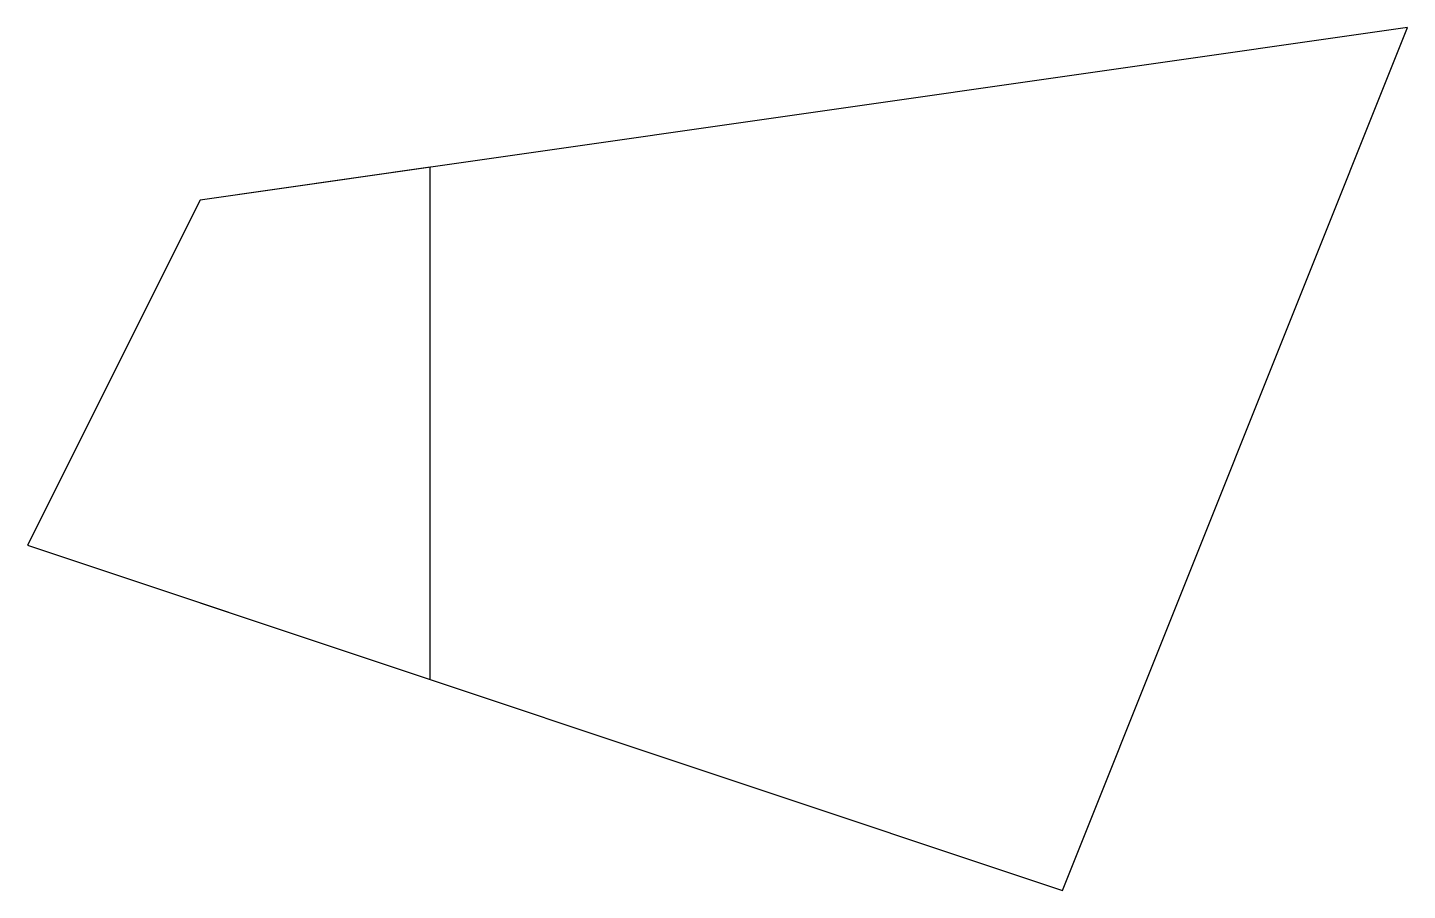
# Model space of a CAD drawing. Header units: metres. Extents: x -3000000 to 5000000, y -3000000 to 2000000.
import ezdxf

# ---------------------------------------------------------------- set-up
doc = ezdxf.new("R2010")
doc.units = ezdxf.units.M

msp = doc.modelspace()

# ---------------------------------------------------------------- linework, layer by layer
for p, q in [((5000000, 2000000), (-2000000, 1000000)), ((3000000, -3000000), (5000000, 2000000)), ((-665625, 1190625), (-2000000, 1000000)), ((-665625, -1778125), (-665625, 1190625)), ((-2000000, 1000000), (-3000000, -1000000)), ((-2000000, 1000000), (-3000000, -1000000)), ((-3000000, -1000000), (3000000, -3000000)), ((-3000000, -1000000), (-665625, -1778125))]:
    msp.add_line(p, q)

doc.saveas('drawing.dxf')
